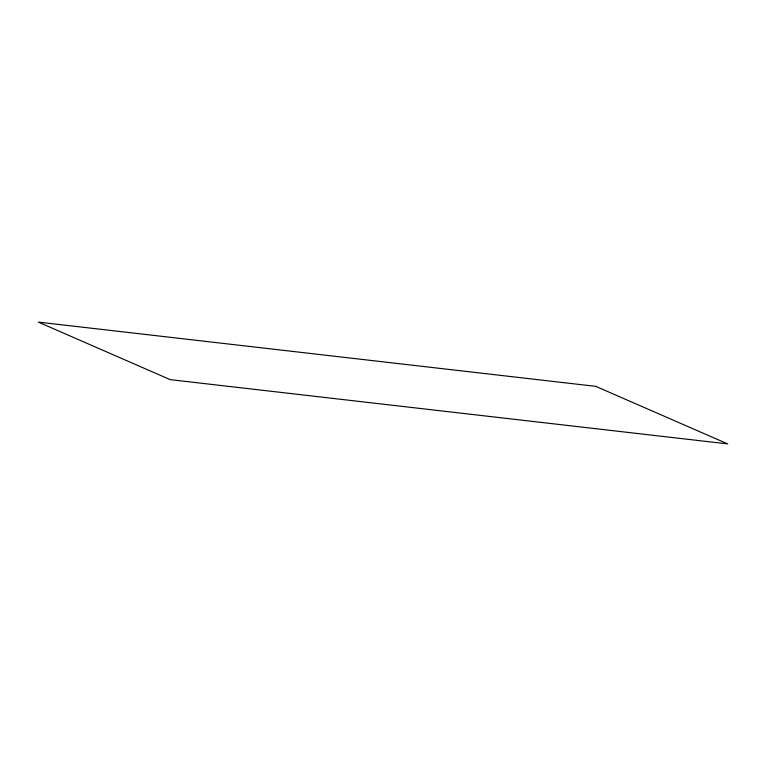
<?xml version="1.0" encoding="UTF-8"?>
<svg xmlns="http://www.w3.org/2000/svg" width="766" height="766" viewBox="0 0 766 766"><rect width="100%" height="100%" fill="white"/><g stroke="black" fill="none" stroke-linecap="round" stroke-linejoin="round"><path stroke-width="1.15" d="M595.766 386.351L38.3 322.093L170.234 379.649L727.7 443.907L595.766 386.351"/></g></svg>
